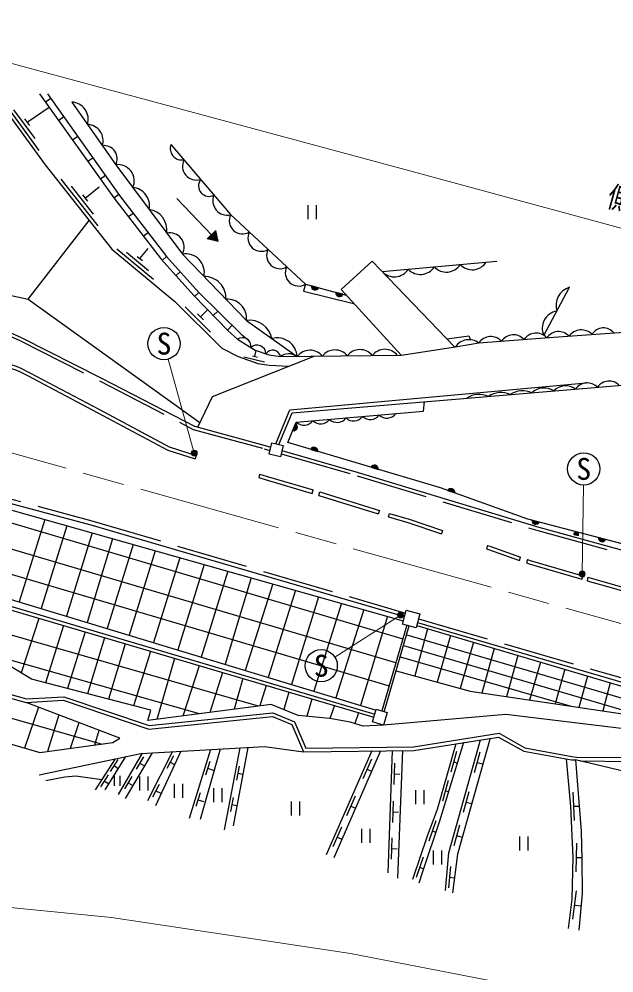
# Model space of a CAD drawing. Units: millimetres at full size, sheet at 1:1000; details may follow other scales. Extents: x 40000 to 680000, y 20000 to 380000.
# Drawn here: x 375638 to 425509, y 260010 to 339920 of the extents above; entities that cross this region are included whole.
import ezdxf
from ezdxf.enums import TextEntityAlignment as Align

# ---------------------------------------------------------------- set-up
doc = ezdxf.new("R2010")
doc.units = ezdxf.units.MM
doc.header["$LTSCALE"] = 1000
doc.linetypes.add('CHAIN', pattern=[18.5, 12, -1.5, 3.5, -1.5])
doc.linetypes.add('DASHED', pattern=[7.5, 6, -1.5])
for name, color, linetype, lineweight in [('M-BGD', 7, 'Continuous', 25), ('M-BMK', 2, 'CHAIN', 13), ('M-STR-HTXT', 7, 'Continuous', 13), ('M-STR-STRC', 7, 'Continuous', 25)]:
    doc.layers.add(name, color=color, linetype=linetype, lineweight=lineweight)
doc.styles.add('ＭＳ ゴシック', font='')
doc.styles.get('ＭＳ ゴシック').set_extended_font_data('MS Gothic')

msp = doc.modelspace()

# ---------------------------------------------------------------- hatches: boundary and pattern name
at = {"layer": 'M-BGD'}
for points in [[(391421, 321505), (392336, 321275), (392141, 322198)], [(400137, 317572), (400741, 317410, -0.84072)], [(402185, 317026), (402789, 316864, -0.84072)], [(398582, 305443), (398825, 306019, -0.84072)], [(400688, 303693), (400088, 303871, -0.84072)], [(405744, 302193), (405144, 302371, -0.84072)], [(412158, 300219), (411569, 300430, -0.84072)], [(418638, 297936), (419243, 297777, -0.84072)], [(422140, 296751, -0.4608), (422396, 296924, -0.4608), (422527, 296644)], [(424207, 296476), (424813, 296318, -0.84072)]]:
    msp.add_hatch(color=256, dxfattribs=at).paths.add_polyline_path(points)
at = {"layer": 'M-STR-HTXT'}
for points in [[(390547, 303679, -1), (390108, 303440, -0.41421), (390208, 303779, -0.41421)], [(423073, 293554, -1), (422634, 293315, -0.41421), (422734, 293654, -0.41421)], [(407840, 290115, -1), (407400, 289876, -0.41421), (407500, 290215, -0.41421)]]:
    msp.add_hatch(color=256, dxfattribs=at).paths.add_polyline_path(points)

# ---------------------------------------------------------------- linework, layer by layer
at = {"layer": 'M-BGD'}
for p, q in [((378294, 333274), (377854, 332960)), ((374352, 332956), (377307, 328923)), ((376313, 331294), (378151, 332544)), ((375185, 332327), (376958, 329907)), ((379393, 331721), (378959, 331412)), ((376107, 331576), (376520, 331012)), ((380559, 330075), (380132, 329770)), ((381829, 328280), (381410, 327981)), ((379148, 326517), (382248, 322593)), ((382876, 326803), (382462, 326507)), ((380004, 325918), (381863, 323564)), ((381169, 324927), (382346, 325857)), ((380952, 325201), (381386, 324652)), ((383991, 325228), (383595, 324922)), ((391781, 321852), (388869, 324878)), ((385206, 323644), (384816, 323343)), ((399845, 324329), (399845, 323156)), ((400545, 324329), (400545, 323156)), ((392141, 322198), (391421, 321505)), ((392336, 321275), (392141, 322198)), ((386453, 322025), (386066, 321726)), ((392336, 321275), (391421, 321505)), ((383839, 320673), (386921, 318122)), ((385763, 319860), (386466, 320709)), ((384647, 320394), (386496, 318863)), ((385547, 320038), (385978, 319681)), ((387994, 320025), (387641, 319706)), ((406083, 318764), (415705, 319642)), ((389147, 318748), (388796, 318431)), ((400741, 317410), (400137, 317572)), ((419632, 313425), (421790, 317463)), ((376395, 316463), (390803, 306114)), ((390710, 317017), (390375, 316694)), ((402789, 316864), (402185, 317026)), ((389567, 315817), (391689, 313697)), ((390593, 315217), (391088, 314722)), ((390840, 314969), (391450, 315579)), ((392293, 315461), (391915, 315097)), ((393495, 314279), (393106, 313854)), ((395199, 311705), (395607, 311607)), ((395403, 311656), (395529, 312141)), ((394472, 311632), (396223, 311214)), ((398825, 306019), (398582, 305443)), ((400088, 303871), (400688, 303693)), ((390479, 303361), (390399, 303071)), ((405144, 302371), (405744, 302193)), ((395793, 301800), (395734, 301504)), ((400213, 300187), (400298, 300475)), ((400775, 300014), (400863, 300301)), ((400775, 300014), (405757, 298477)), ((400863, 300301), (405844, 298764)), ((411569, 300430), (412158, 300219)), ((405844, 298764), (405757, 298477)), ((406607, 298222), (406693, 298509)), ((377792, 297991), (375651, 291091)), ((379650, 297467), (377498, 290531)), ((419243, 297777), (418638, 297936)), ((381775, 296868), (379606, 289893)), ((411138, 297071), (411043, 296786)), ((422140, 296751), (422527, 296644)), ((424813, 296318), (424207, 296476)), ((383482, 296387), (381341, 289367)), ((385216, 295898), (383034, 288854)), ((414911, 295826), (414828, 295537)), ((387053, 295380), (384856, 288302)), ((389125, 294795), (386898, 287683)), ((391154, 294223), (388942, 287064)), ((417583, 294567), (417683, 294850)), ((418275, 294641), (418184, 294355)), ((393152, 293660), (390907, 286468)), ((422899, 293282), (422825, 292991)), ((395088, 293114), (392904, 285863)), ((396908, 292601), (394589, 285353)), ((423332, 293158), (423264, 292865)), ((398807, 292065), (396529, 284765)), ((400746, 291519), (398489, 284171)), ((402675, 290974), (400362, 283603)), ((395719, 282363), (366744, 290654)), ((404544, 290447), (402182, 283052)), ((377309, 289714), (375821, 285151)), ((406528, 289888), (404251, 282425)), ((379376, 289103), (377867, 284320)), ((381171, 288573), (379706, 283839)), ((408144, 289142), (406046, 281959)), ((406260, 281893), (408352, 289086)), ((409887, 288848), (408805, 284896)), ((350168, 288431), (382601, 279179)), ((382798, 288093), (381386, 283400)), ((408137, 288347), (430730, 281686)), ((411817, 288277), (410686, 284372)), ((413737, 287709), (412617, 283834)), ((384547, 287577), (383133, 282944)), ((386669, 286950), (385242, 282392)), ((407871, 287432), (428425, 281381)), ((415462, 287199), (414422, 283458)), ((390761, 281712), (373344, 286653)), ((388679, 286357), (387180, 281242)), ((407596, 286486), (421917, 282347)), ((417459, 286607), (416489, 283152)), ((390733, 285750), (389362, 281529)), ((419350, 286048), (418443, 282862)), ((421390, 285444), (420595, 282543)), ((392695, 285171), (391643, 281828)), ((394386, 284672), (393683, 282096)), ((423303, 284878), (422580, 282248)), ((396355, 284090), (395831, 282377)), ((425184, 284321), (424566, 281954)), ((398253, 283530), (397830, 282071)), ((400194, 282957), (399763, 281515)), ((377258, 282278), (376108, 278835)), ((402072, 282402), (401695, 281326)), ((378971, 281622), (378031, 278555)), ((404095, 281805), (403784, 280892)), ((380660, 280975), (379924, 278814)), ((382336, 280333), (381956, 279091)), ((394812, 278890), (393589, 272321)), ((384572, 278138), (382838, 275335)), ((385966, 278413), (383934, 274960)), ((386802, 278458), (384543, 274629)), ((386063, 278104), (385454, 277070)), ((388488, 278549), (386406, 274427)), ((389200, 278587), (387067, 274020)), ((388577, 278194), (388036, 277123)), ((391680, 278721), (389900, 272952)), ((392489, 278765), (390815, 272850)), ((394145, 278854), (392827, 271991)), ((405226, 278614), (401394, 269906)), ((405943, 278623), (402029, 269661)), ((406920, 278635), (406551, 268390)), ((407781, 278646), (407371, 267960)), ((412312, 278573), (411823, 276841)), ((414280, 278512), (413795, 276779)), ((383687, 277951), (382025, 275360)), ((383928, 277882), (383280, 276872)), ((383604, 277377), (383960, 277148)), ((385759, 277587), (386152, 277356)), ((388307, 277658), (388678, 277471)), ((391623, 277724), (391269, 276577)), ((394096, 277326), (393869, 276147)), ((405176, 277905), (404451, 276258)), ((407123, 277590), (407058, 275791)), ((412067, 277707), (412378, 277619)), ((414037, 277645), (414500, 277516)), ((383107, 276602), (382459, 275592)), ((383604, 276519), (383604, 275697)), ((384094, 276519), (384094, 275697)), ((391446, 277150), (391905, 277009)), ((393982, 276736), (394396, 276657)), ((404814, 277082), (405196, 276913)), ((407090, 276691), (407570, 276674)), ((382783, 276097), (383160, 275856)), ((385095, 276460), (384487, 275426)), ((384791, 275943), (385182, 275713)), ((385739, 276463), (385739, 275289)), ((386439, 276463), (386439, 275289)), ((387373, 275808), (386832, 274737)), ((388651, 275855), (388651, 274681)), ((389351, 275855), (389351, 274681)), ((411626, 276141), (411137, 274408)), ((387102, 275273), (387531, 275056)), ((390810, 275087), (390456, 273940)), ((391950, 275486), (391950, 274312)), ((392650, 275486), (392650, 274312)), ((408868, 275326), (408868, 274152)), ((409568, 275326), (409568, 274152)), ((411382, 275274), (411646, 275200)), ((413351, 275194), (412866, 273461)), ((422064, 275165), (422184, 272768)), ((390633, 274514), (391092, 274372)), ((393592, 274704), (393366, 273525)), ((393479, 274115), (393907, 274032)), ((398458, 274380), (398458, 273206)), ((399158, 274380), (399158, 273206)), ((403815, 274812), (403090, 273164)), ((407008, 274403), (406943, 272604)), ((413108, 274327), (413570, 274198)), ((403452, 273988), (403844, 273816)), ((406976, 273504), (407455, 273487)), ((422124, 273967), (422584, 273990)), ((410582, 272749), (409979, 271053)), ((402672, 272214), (401947, 270566)), ((404347, 272075), (404347, 270901)), ((405047, 272075), (405047, 270901)), ((410280, 271901), (410582, 271794)), ((412563, 272381), (412078, 270647)), ((402309, 271390), (402708, 271215)), ((406897, 271326), (406833, 269527)), ((412320, 271514), (412783, 271385)), ((417581, 271434), (417581, 270260)), ((418281, 271434), (418281, 270260)), ((406865, 270427), (407345, 270410)), ((410344, 270277), (410344, 269103)), ((411044, 270277), (411044, 269103)), ((422367, 270884), (422308, 268485)), ((409517, 269706), (408935, 268003)), ((422337, 269684), (422810, 269673)), ((409226, 268855), (409549, 268744)), ((411805, 268920), (411646, 267127)), ((411725, 268023), (412145, 267986)), ((422339, 266888), (422048, 264506)), ((422193, 265697), (422730, 265631))]:
    msp.add_line(p, q, dxfattribs=at)
at = {"layer": 'M-BGD', "linetype": 'DASHED'}
msp.add_line((407682, 311759), (412216, 312464), dxfattribs=at)
at = {"layer": 'M-BGD'}
for points in [[(372289, 335264), (377828, 327704), (383408, 320640), (388699, 316261), (392625, 312337), (394008, 311665), (395652, 311056), (396606, 310923), (398262, 310840)], [(377348, 333668), (383583, 324937), (387551, 319806), (390302, 316769), (393169, 313797), (393939, 313092), (395436, 312172), (396591, 311788), (397553, 311638), (407682, 311759)], [(378023, 333656), (384050, 325144), (387994, 320025), (390710, 317017), (394281, 313507), (394845, 313040)], [(380059, 332964), (383739, 327711), (389333, 320237), (394707, 314673), (398963, 311655)], [(388376, 329423), (393351, 323548), (399639, 317705), (403051, 316794)], [(342604, 318724), (349072, 322430), (376395, 316463), (381514, 323038)], [(352572, 319217), (368137, 316696), (375817, 313250), (382561, 309840), (390348, 305806), (396259, 304192), (396733, 304055)], [(407682, 311759), (402628, 317255), (405239, 319641), (412157, 312455)], [(399639, 317705), (399478, 317131), (403689, 316101)], [(342553, 316485), (343113, 316474), (347334, 316299), (355429, 315876), (359970, 315662), (363402, 314569), (374490, 311112), (375391, 310832), (375800, 310674), (376550, 310293), (382373, 307209), (388229, 304094), (390488, 303358)], [(342567, 316184), (343104, 316174), (347320, 316000), (355414, 315576), (359916, 315365), (363312, 314283), (374401, 310826), (375292, 310549), (375678, 310400), (376412, 310027), (382233, 306944), (388111, 303817), (390399, 303071)], [(412216, 312464), (414184, 312785), (420072, 313233), (424778, 313575), (432777, 314131)], [(411496, 313141), (413358, 313384), (413478, 313057)], [(390619, 305732), (391858, 308307), (400366, 311671)], [(397424, 304276), (398541, 306930), (444589, 310795), (448282, 304067), (450297, 290334), (440308, 292258), (418285, 298028), (410969, 300644), (398162, 304442), (398877, 306144), (409539, 307062), (409635, 307861)], [(397160, 304339), (398343, 307186), (423170, 309434)], [(300446, 306308), (313995, 305992), (318122, 305975), (319630, 306075), (325762, 306494), (336646, 307283), (341404, 307015), (348163, 306495), (381650, 297560), (407945, 289856)], [(338298, 307190), (340129, 305709), (347412, 303002), (360957, 295544), (405563, 282027)], [(348280, 306001), (364124, 301845), (407853, 289514)], [(348004, 305055), (357991, 302737), (407808, 287990)], [(397674, 303782), (404072, 301928), (419216, 297341), (436494, 292595), (443916, 290565), (451874, 288841), (469426, 285380), (484277, 282672)], [(407222, 285983), (356050, 301102), (347443, 303108)], [(395734, 301504), (396282, 301343), (400213, 300187)], [(395793, 301800), (396367, 301631), (400298, 300475)], [(353042, 299902), (372287, 294192), (406663, 284071)], [(406607, 298222), (408244, 297731), (411043, 296786)], [(406693, 298509), (408335, 298017), (411138, 297071)], [(347132, 297308), (360743, 293620), (364429, 293829), (405459, 281688)], [(347080, 297112), (360712, 293317), (364394, 293527), (405379, 281426)], [(414911, 295826), (415095, 295765), (417683, 294850)], [(414828, 295537), (414998, 295481), (417583, 294567)], [(418184, 294355), (418390, 294282), (421960, 293238), (422825, 292991)], [(418275, 294641), (418482, 294568), (422043, 293526), (422899, 293282)], [(408974, 289119), (430978, 282606), (445491, 278520), (445750, 277616), (432143, 279563), (430272, 279987), (416448, 281658), (406180, 280756), (404489, 280680), (403389, 281011), (401695, 281326), (399043, 281582), (396767, 282500), (386437, 281145), (386673, 282019), (376681, 284630), (362211, 293403)], [(423264, 292865), (425480, 292231), (428104, 291473)], [(423332, 293158), (425562, 292520), (428185, 291762)], [(350325, 290193), (376267, 282973), (379378, 283153), (386558, 280744), (396921, 281792), (398722, 281055), (399671, 278846), (408703, 278957), (415890, 280086), (418051, 278875), (421990, 278153), (422375, 278073)], [(350423, 289854), (349828, 286534), (377369, 278465), (383489, 279300), (384079, 279665), (376235, 282670)], [(350423, 289854), (376235, 282670), (379337, 282850), (386524, 280439), (396877, 281486), (398495, 280824), (399475, 278544), (408729, 278657), (415834, 279773), (417948, 278589), (421962, 277853), (422288, 277853)], [(409042, 289373), (426277, 284330), (440497, 280259), (447228, 278618), (452126, 277581), (454294, 277089), (457085, 276498), (460435, 275907), (465770, 274892), (470640, 274002), (477092, 272872), (483416, 271769), (491655, 270337)], [(407259, 285326), (413445, 283603), (430562, 281064)], [(377326, 276603), (385838, 278406), (396204, 278965), (399475, 278544)], [(412241, 279209), (410690, 273707), (409862, 271460), (408625, 267837)], [(412890, 279311), (410895, 272719), (409490, 268572), (409142, 267521)], [(411386, 266914), (411667, 270070), (414317, 279535)], [(415139, 279664), (412395, 269949), (411983, 266714)], [(421516, 277935), (421854, 273953), (422068, 269691), (421982, 266196), (421684, 263745)], [(422278, 277853), (422750, 271886), (422814, 269520), (422857, 266664), (422579, 263595)], [(439870, 273060), (431558, 275659), (422288, 277853)], [(422375, 278073), (430960, 278063), (445977, 276161), (447581, 275277), (447581, 274885), (447161, 274360), (446128, 273764), (444907, 273622)], [(422644, 277767), (430967, 277661), (445883, 275870), (447281, 275100), (447281, 274990), (446962, 274592), (446032, 274055), (444893, 274089)], [(377887, 276128), (379487, 276432), (380402, 276534), (382565, 276202)]]:
    msp.add_lwpolyline(points, dxfattribs=at)
at = {"layer": 'M-BGD', "linetype": 'DASHED'}
for points in [[(352591, 318927), (368056, 316425), (375696, 312997), (382434, 309591), (390245, 305544), (396183, 303923), (396668, 303782)], [(300446, 306637), (314001, 306442), (318108, 306425), (319600, 306524), (325731, 306943), (336638, 307675), (341434, 307464), (348222, 306850), (381741, 297895), (408022, 290147)], [(397609, 303510), (403992, 301660), (419139, 297072), (436420, 292325), (443849, 290293), (451817, 288567), (469374, 285105), (484217, 282398)], [(409125, 289687), (426482, 284635), (439810, 280974), (447102, 279093), (451892, 277928), (454446, 277415), (457282, 276808), (460591, 276229), (465854, 275285), (471205, 274274), (477094, 273235), (483701, 272116), (491707, 270735)]]:
    msp.add_lwpolyline(points, dxfattribs=at)
at = {"layer": 'M-BGD'}
for points in [[(396820, 304420), (397772, 304193), (397548, 303254), (396596, 303481)], [(408089, 290396), (409233, 290090), (408924, 288933), (407780, 289239)], [(405586, 282100), (406506, 281818), (406180, 280756), (405260, 281039)]]:
    msp.add_lwpolyline(points, close=True, dxfattribs=at)
for centre, radius, start, end in [((379995, 331524), 1442, 342.58847, 87.42569), ((381330, 329735), 1358, 341.71992, 88.29424), ((382775, 328227), 1093, 331.82623, 98.18793), ((389277, 329078), 964, 159.03838, 281.46593), ((383937, 326368), 1358, 335.24917, 98.38176), ((390513, 327603), 1171, 153.10341, 287.4009), ((391567, 325948), 885, 142.66209, 297.84222), ((385070, 324301), 1502, 347.43137, 86.19957), ((393080, 324690), 1198, 156.59969, 284.09065), ((386266, 322226), 1769, 352.40694, 81.224), ((394375, 323037), 1117, 153.91417, 300.28876), ((395942, 321581), 1117, 153.91417, 300.28876), ((388264, 320806), 1211, 331.98758, 101.64336), ((397509, 320125), 1117, 153.91417, 300.28876), ((389589, 318673), 1585, 348.71309, 99.29558), ((399075, 318669), 1117, 153.91417, 300.28876), ((407095, 319710), 1385, 223.05196, 327.36701), ((409273, 319908), 1385, 223.05196, 327.36701), ((411450, 320107), 1385, 223.05196, 327.36701), ((413628, 320305), 1385, 223.05196, 327.36701), ((391161, 316537), 1826, 357.4371, 90.57157), ((400453, 317544), 318, 174.95778, 335.17551), ((422294, 315895), 1646, 107.82534, 195.90258), ((393089, 314833), 1626, 354.35605, 93.65262), ((402501, 316998), 318, 174.95778, 335.17551), ((420935, 314027), 1435, 98.97992, 204.78222), ((394947, 312757), 1931, 12.17483, 97.13953), ((415190, 312115), 1208, 42.35206, 146.35904), ((417088, 312260), 1208, 42.35206, 146.35904), ((418986, 312405), 1208, 42.35206, 146.35904), ((420866, 312548), 1193, 42.53284, 145.82284), ((422776, 312600), 1278, 45.26564, 143.78891), ((424634, 312918), 1126, 38.96631, 148.42282), ((394360, 312512), 717, 350.8737, 126.03124), ((395590, 311878), 737, 359.83253, 135.08155), ((397263, 311513), 1706, 4.77753, 104.53683), ((413353, 311684), 1379, 52.94538, 145.56489), ((396893, 311511), 673, 10.84568, 147.23221), ((398226, 310804), 1072, 52.50167, 128.86147), ((400021, 310846), 1332, 38.7573, 142.60585), ((402118, 310871), 1332, 38.7573, 142.60585), ((404215, 310896), 1332, 38.7573, 142.60585), ((406311, 310921), 1332, 38.7573, 142.60585), ((423269, 308251), 1188, 44.09254, 145.5014), ((425101, 308404), 1188, 44.09254, 145.5014), ((414216, 306604), 1873, 65.64608, 123.94787), ((416035, 306757), 1873, 65.64608, 123.94787), ((417853, 306909), 1873, 65.64608, 123.94787), ((419642, 307497), 1512, 57.34358, 132.25037), ((421465, 307761), 1426, 54.64521, 134.94874), ((406468, 307428), 938, 226.91288, 322.92886), ((399518, 306829), 938, 226.91288, 322.92886), ((400908, 306949), 938, 226.91288, 322.92886), ((402298, 307069), 938, 226.91288, 322.92886), ((403688, 307188), 938, 226.91288, 322.92886), ((405078, 307308), 938, 226.91288, 322.92886), ((398653, 305752), 318, 257.08316, 57.30089), ((400372, 303730), 318, 353.37296, 153.59069), ((405429, 302230), 318, 353.37296, 153.59069), ((411845, 300273), 318, 350.21614, 150.43387), ((418954, 297909), 318, 175.20844, 335.42617), ((422342, 296728), 203, 335.67706, 173.60045), ((424524, 296450), 318, 175.20844, 335.42617)]:
    msp.add_arc(centre, radius, start, end, dxfattribs=at)
at = {"layer": 'M-BMK'}
msp.add_lwpolyline([(333033, 313790), (345927, 311257), (368025, 305518), (447821, 283194)], dxfattribs=at)
at = {"layer": 'M-STR-HTXT'}
for p, q in [((390327, 303560), (388148, 311430)), ((422853, 293434), (422959, 300886)), ((407620, 289995), (402115, 286462))]:
    msp.add_line(p, q, dxfattribs=at)
for points in [[(354881, 341694), (376365, 335844), (408385, 327208), (437319, 319349), (455379, 314499), (465246, 312379), (470590, 311247), (487098, 307817), (490256, 307211)], [(89175, 231441), (98284, 233243), (117367, 237051), (125811, 238729), (144238, 242435), (163135, 246147), (183484, 250285), (211589, 255785), (234435, 260575), (255469, 264545), (276907, 266749), (288562, 267640), (298052, 267958), (304078, 268280), (311148, 268408), (316370, 268535), (323058, 268535), (329618, 268344), (338535, 268344), (357834, 267167), (383389, 264660), (403427, 261641), (422157, 258018), (444411, 253187)]]:
    msp.add_lwpolyline(points, dxfattribs=at)
for centre in [(390327, 303560), (422853, 293434), (407620, 289995)]:
    msp.add_circle(centre, 250, dxfattribs=at)
at = {"layer": 'M-STR-STRC'}
for centre in [(387788, 312731), (422978, 302236), (400970, 285748)]:
    msp.add_circle(centre, 1350, dxfattribs=at)

# ---------------------------------------------------------------- texts
at = {"layer": 'M-STR-HTXT', "style": 'ＭＳ ゴシック', "width": 0.8}
msp.add_text('側\u3000溝\u3000L=140.0', height=1833, rotation=344.513, dxfattribs=at).set_placement((431886, 321728), align=Align.BOTTOM_CENTER)
at = {"layer": 'M-STR-STRC', "style": 'ＭＳ ゴシック'}
for p in [(387788, 312731), (422978, 302236), (400970, 285748)]:
    msp.add_text('S', height=1833, dxfattribs=at).set_placement(p, align=Align.MIDDLE_CENTER)

doc.saveas('drawing.dxf')
